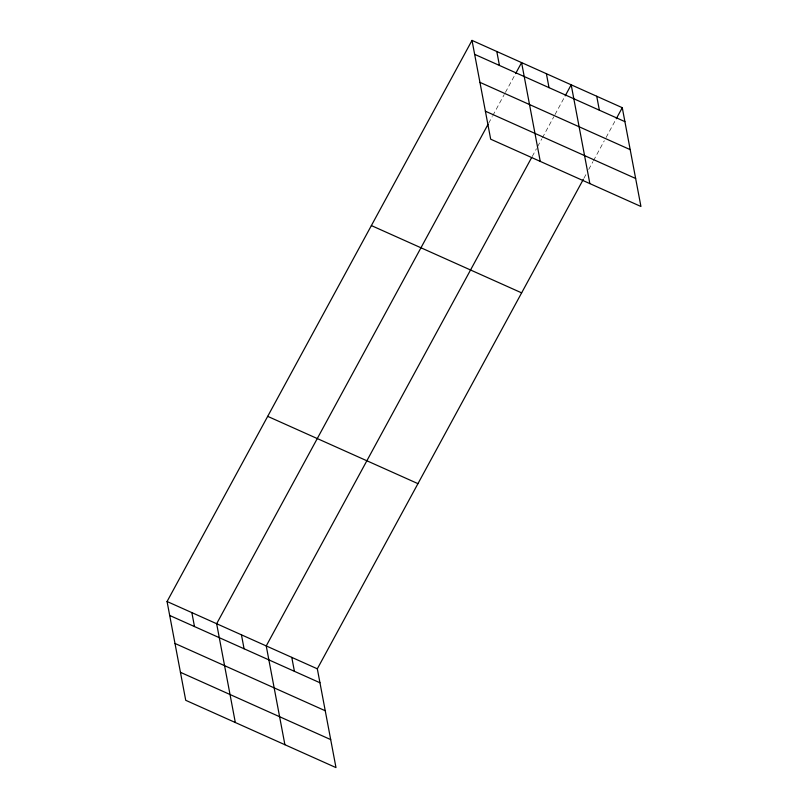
<?xml version="1.0" encoding="UTF-8"?>
<svg xmlns="http://www.w3.org/2000/svg" width="808" height="808" viewBox="0 0 808 808"><rect width="100%" height="100%" fill="white"/><g stroke="black" fill="none" stroke-linecap="round" stroke-linejoin="round"><path stroke-width="0.61" stroke-dasharray="4.04 3.03" d="M488.648 123.23L492.244 116.615M492.84 115.514L504.222 94.576M505.424 92.365L515.009 74.73M532.25 156.459L536.441 148.743M537.643 146.541L541.835 138.825M542.431 137.724L553.813 116.776M555.005 114.574L564.59 96.94M583.932 178.235L586.335 173.831M588.729 169.417L592.92 161.701M593.516 160.6L604.303 140.764M606.101 137.461L616.282 118.715"/><path stroke-width="1.21" d="M583.336 179.336L317.322 668.812L335.987 767.6L185.729 700.304L167.064 601.516L472.013 40.4L622.271 107.696L640.936 206.484L490.678 139.188L472.013 40.4M488.052 124.331L216.645 623.726L235.32 722.514M515.605 73.629L521.594 62.61L540.259 161.398M531.644 157.56L266.236 645.935L284.901 744.724M565.196 95.839L571.185 84.82L589.85 183.598M616.282 118.715L622.271 107.696M474.639 54.338L624.907 121.634M479.932 82.345L630.2 149.642M485.386 111.191L635.644 178.487M371.377 225.573L521.635 292.87M267.69 416.352L417.958 483.649M167.064 601.516L317.322 668.812M169.7 615.464L319.958 682.76M174.993 643.461L325.25 710.757M180.436 672.307L330.704 739.603M596.728 96.253L599.364 110.201M546.39 73.71L549.026 87.658M496.799 51.5L499.435 65.448M291.779 657.379L294.415 671.317M241.441 634.825L244.077 648.774M191.86 612.626L194.486 626.564"/></g></svg>
